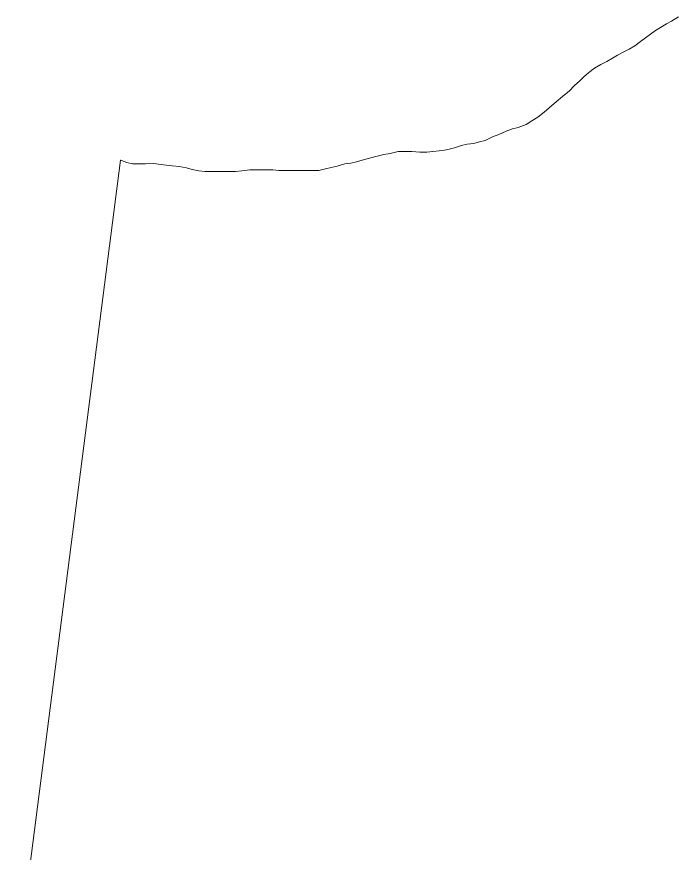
# Model space of a CAD drawing. Header units: metres. Extents: x 240566 to 246015, y 6282606 to 6289108.
# Drawn here: x 241263 to 241846, y 6286175 to 6286913 of the extents above; entities that cross this region are included whole.
import ezdxf

# ---------------------------------------------------------------- set-up
doc = ezdxf.new("R2010")
doc.units = ezdxf.units.M
doc.layers.add('Cadastre Land Parcels_SP_EXT', color=9, linetype='Continuous', lineweight=5)

msp = doc.modelspace()

# ---------------------------------------------------------------- linework, layer by layer
at = {"layer": 'Cadastre Land Parcels_SP_EXT', "linetype": 'Continuous'}
msp.add_lwpolyline([(241846.37, 6286912.73), (241840.05, 6286908.9), (241835.57, 6286906.33), (241830.45, 6286903.09), (241826.06, 6286900.53), (241821.58, 6286897.41), (241817.21, 6286894.19), (241812.74, 6286890.96), (241807.63, 6286887.16), (241802.61, 6286884.03), (241797.56, 6286881.45), (241792.42, 6286878.87), (241788.03, 6286876.31), (241782.91, 6286873.18), (241777.86, 6286870.6), (241772.19, 6286867.34), (241767.08, 6286863.54), (241762.63, 6286859.75), (241758.83, 6286855.88), (241754.47, 6286852.1), (241749.96, 6286846.98), (241745.58, 6286843.76), (241736.67, 6286836.19), (241732.22, 6286832.3), (241727.86, 6286828.52), (241722.13, 6286824.04), (241717.01, 6286820.79), (241711.98, 6286817.66), (241704.98, 6286815.03), (241699.9, 6286813.78), (241694.19, 6286811.85), (241687.86, 6286808.69), (241682.15, 6286806.76), (241675.82, 6286803.59), (241670.74, 6286802.23), (241665.66, 6286800.99), (241659.92, 6286800.39), (241654.84, 6286799.03), (241648.57, 6286797.09), (241641.56, 6286795.23), (241635.25, 6286794.51), (241629.51, 6286793.91), (241624.41, 6286793.22), (241618.09, 6286793.27), (241611.1, 6286793.86), (241605.34, 6286793.82), (241599.01, 6286793.87), (241592, 6286791.9), (241586.35, 6286791.2), (241579.33, 6286789.34), (241573.61, 6286787.97), (241567.33, 6286786.14), (241562.26, 6286784.78), (241557.18, 6286783.53), (241552.08, 6286782.84), (241545.07, 6286780.99), (241539.99, 6286779.63), (241534.91, 6286778.38), (241529.18, 6286777.12), (241524.16, 6286777.1), (241519.05, 6286777.07), (241512.08, 6286777.1), (241503.81, 6286776.99), (241498.69, 6286776.97), (241493.67, 6286776.94), (241488.54, 6286777.58), (241483.52, 6286777.56), (241473.3, 6286777.5), (241468.28, 6286777.59), (241461.23, 6286776.85), (241455.58, 6286776.25), (241450.47, 6286776.23), (241445.35, 6286776.2), (241439.03, 6286776.25), (241433.92, 6286776.22), (241428.9, 6286776.2), (241423.21, 6286776.82), (241417.41, 6286778), (241412.36, 6286779.31), (241406, 6286780.58), (241399.67, 6286781.19), (241394.54, 6286781.83), (241383.16, 6286783.08), (241376.19, 6286783), (241369.78, 6286782.94), (241364.76, 6286782.91), (241359.61, 6286784.22), (241354.54, 6286786.08), (241354.07, 6286786.18), (241262.62, 6286073.31)], dxfattribs=at)

doc.saveas('drawing.dxf')
